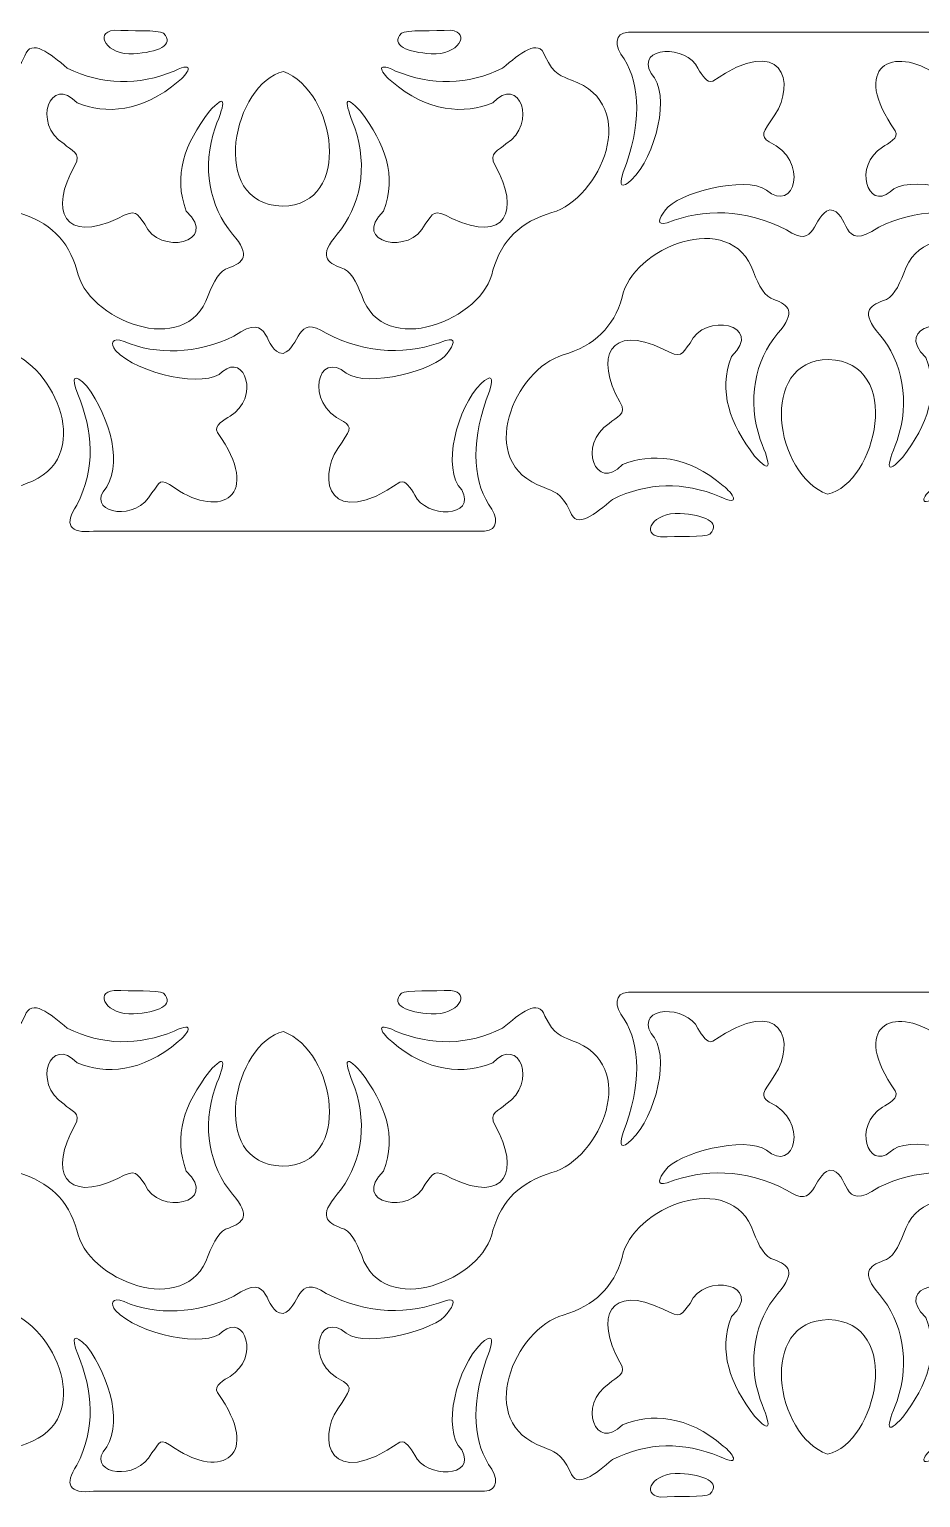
# Model space of a CAD drawing. Header units: centimetres. Extents: x -120 to 120, y -26 to 26.
# Drawn here: x -61.7 to -30.3, y -26 to 25.8 of the extents above; entities that cross this region are included whole.
import ezdxf

# ---------------------------------------------------------------- set-up
doc = ezdxf.new("R2010")
doc.units = ezdxf.units.CM
doc.header["$MEASUREMENT"] = 0
doc.layers.add('layer 1', color=7, linetype='Continuous')

msp = doc.modelspace()

# ---------------------------------------------------------------- linework, layer by layer
at = {"layer": 'layer 1', "color": 114, "lineweight": 9}
for points, knots in [([(-55.18462, 22.35795), (-55.65357, 20.98293), (-55.3795, 19.57407), (-54.56406, 18.61059), (-54.56406, 18.61059), (-53.90068, 17.83622), (-54.18764, 17.61468), (-54.70212, 17.41795), (-54.70212, 17.41795), (-55.01649, 17.34296), (-55.23466, 16.94011), (-55.42587, 16.44544), (-55.42587, 16.44544), (-56.1992, 14.16461), (-59.73791, 15.59529), (-60.05587, 17.34045), (-60.05587, 17.34045), (-60.36883, 18.40238), (-61.02373, 19.0413), (-62.13712, 19.37295), (-62.13712, 19.37295), (-63.82781, 19.85303), (-65.30756, 23.17257), (-62.82962, 24.03795), (-62.82962, 24.03795), (-62.47462, 24.20045), (-62.22302, 24.19825), (-61.89087, 24.89545), (-61.89087, 24.89545), (-61.6737, 25.54525), (-61.00566, 24.97764), (-60.39549, 24.46823), (-60.39549, 24.46823), (-59.15335, 23.85408), (-57.89585, 23.84476), (-56.62299, 24.36323), (-56.62299, 24.36323), (-55.81248, 24.7591), (-56.16735, 24.22945), (-56.48923, 23.99466), (-56.48923, 23.99466), (-57.7379, 22.90148), (-59.0654, 22.83167), (-60.04712, 23.24295), (-60.04712, 23.24295), (-60.98779, 24.24878), (-61.65588, 22.52313), (-60.51212, 21.79045), (-60.51212, 21.79045), (-60.28462, 21.55587), (-59.86259, 21.4916), (-60.13462, 21.03295), (-60.13462, 21.03295), (-61.04076, 19.44395), (-60.49962, 18.26295), (-58.60962, 19.16545), (-58.60962, 19.16545), (-57.93067, 19.53463), (-57.96212, 19.33295), (-57.66087, 18.9617), (-57.66087, 18.9617), (-57.1816, 17.8408), (-55.00776, 18.29615), (-56.19962, 19.42545), (-56.19962, 19.42545), (-56.67177, 20.67982), (-56.26117, 21.77849), (-55.38462, 22.94295), (-55.38462, 22.94295), (-54.7946, 23.57602), (-54.78894, 23.34285), (-55.18462, 22.35795)], [0, 0, 0, 0, 0.05263158, 0.05263158, 0.05263158, 0.05263158, 0.10526316, 0.10526316, 0.10526316, 0.10526316, 0.15789474, 0.15789474, 0.15789474, 0.15789474, 0.21052632, 0.21052632, 0.21052632, 0.21052632, 0.26315789, 0.26315789, 0.26315789, 0.26315789, 0.31578947, 0.31578947, 0.31578947, 0.31578947, 0.36842105, 0.36842105, 0.36842105, 0.36842105, 0.42105263, 0.42105263, 0.42105263, 0.42105263, 0.47368421, 0.47368421, 0.47368421, 0.47368421, 0.52631579, 0.52631579, 0.52631579, 0.52631579, 0.57894737, 0.57894737, 0.57894737, 0.57894737, 0.63157895, 0.63157895, 0.63157895, 0.63157895, 0.68421053, 0.68421053, 0.68421053, 0.68421053, 0.73684211, 0.73684211, 0.73684211, 0.73684211, 0.78947368, 0.78947368, 0.78947368, 0.78947368, 0.84210526, 0.84210526, 0.84210526, 0.84210526, 0.89473684, 0.89473684, 0.89473684, 0.89473684, 1, 1, 1, 1]), ([(-57.00302, 25.6994), (-56.58898, 25.27527), (-57.22157, 25.02263), (-58.05802, 24.97191), (-58.05802, 24.97191), (-59.00628, 24.91441), (-59.47068, 25.72049), (-58.74802, 25.8019), (-58.74802, 25.8019), (-58.16635, 25.76773), (-57.17808, 25.82344), (-57.00302, 25.6994)], [0, 0, 0, 0, 0.25, 0.25, 0.25, 0.25, 0.5, 0.5, 0.5, 0.5, 1, 1, 1, 1]), ([(-50.24964, 22.35795), (-49.78069, 20.98293), (-50.05476, 19.57407), (-50.8702, 18.61059), (-50.8702, 18.61059), (-51.53358, 17.83622), (-51.24662, 17.61468), (-50.73214, 17.41795), (-50.73214, 17.41795), (-50.41777, 17.34296), (-50.1996, 16.94011), (-50.00839, 16.44544), (-50.00839, 16.44544), (-49.23506, 14.16461), (-45.69635, 15.59529), (-45.37839, 17.34045), (-45.37839, 17.34045), (-45.06543, 18.40238), (-44.41053, 19.0413), (-43.29714, 19.37295), (-43.29714, 19.37295), (-41.60645, 19.85303), (-40.1267, 23.17257), (-42.60464, 24.03795), (-42.60464, 24.03795), (-42.95964, 24.20045), (-43.21124, 24.19825), (-43.54339, 24.89545), (-43.54339, 24.89545), (-43.76056, 25.54525), (-44.4286, 24.97764), (-45.03877, 24.46823), (-45.03877, 24.46823), (-46.28091, 23.85408), (-47.53841, 23.84476), (-48.81127, 24.36323), (-48.81127, 24.36323), (-49.62178, 24.7591), (-49.26691, 24.22945), (-48.94503, 23.99466), (-48.94503, 23.99466), (-47.69636, 22.90148), (-46.36886, 22.83167), (-45.38714, 23.24295), (-45.38714, 23.24295), (-44.44647, 24.24878), (-43.77838, 22.52313), (-44.92214, 21.79045), (-44.92214, 21.79045), (-45.14964, 21.55587), (-45.57167, 21.4916), (-45.29964, 21.03295), (-45.29964, 21.03295), (-44.3935, 19.44395), (-44.93464, 18.26295), (-46.82464, 19.16545), (-46.82464, 19.16545), (-47.50359, 19.53463), (-47.47214, 19.33295), (-47.77339, 18.9617), (-47.77339, 18.9617), (-48.25266, 17.8408), (-50.4265, 18.29615), (-49.23464, 19.42545), (-49.23464, 19.42545), (-48.76249, 20.67982), (-49.17309, 21.77849), (-50.04964, 22.94295), (-50.04964, 22.94295), (-50.63966, 23.57602), (-50.64532, 23.34285), (-50.24964, 22.35795)], [0, 0, 0, 0, 0.05263158, 0.05263158, 0.05263158, 0.05263158, 0.10526316, 0.10526316, 0.10526316, 0.10526316, 0.15789474, 0.15789474, 0.15789474, 0.15789474, 0.21052632, 0.21052632, 0.21052632, 0.21052632, 0.26315789, 0.26315789, 0.26315789, 0.26315789, 0.31578947, 0.31578947, 0.31578947, 0.31578947, 0.36842105, 0.36842105, 0.36842105, 0.36842105, 0.42105263, 0.42105263, 0.42105263, 0.42105263, 0.47368421, 0.47368421, 0.47368421, 0.47368421, 0.52631579, 0.52631579, 0.52631579, 0.52631579, 0.57894737, 0.57894737, 0.57894737, 0.57894737, 0.63157895, 0.63157895, 0.63157895, 0.63157895, 0.68421053, 0.68421053, 0.68421053, 0.68421053, 0.73684211, 0.73684211, 0.73684211, 0.73684211, 0.78947368, 0.78947368, 0.78947368, 0.78947368, 0.84210526, 0.84210526, 0.84210526, 0.84210526, 0.89473684, 0.89473684, 0.89473684, 0.89473684, 1, 1, 1, 1]), ([(-48.60823, 25.6994), (-49.02227, 25.27527), (-48.38968, 25.02263), (-47.55323, 24.97191), (-47.55323, 24.97191), (-46.60497, 24.91441), (-46.14057, 25.72049), (-46.86323, 25.8019), (-46.86323, 25.8019), (-47.4449, 25.76773), (-48.43317, 25.82344), (-48.60823, 25.6994)], [0, 0, 0, 0, 0.25, 0.25, 0.25, 0.25, 0.5, 0.5, 0.5, 0.5, 1, 1, 1, 1]), ([(-26.25246, 20.89765), (-26.00941, 20.26462), (-26.10877, 20.16231), (-26.57621, 20.6164), (-26.57621, 20.6164), (-27.38821, 21.7498), (-27.91306, 23.45821), (-27.14621, 24.3464), (-27.14621, 24.3464), (-26.67983, 25.10122), (-28.33046, 25.42082), (-28.86861, 24.38474), (-28.86861, 24.38474), (-29.18871, 24.0189), (-29.07251, 23.79685), (-29.69496, 24.2239), (-29.69496, 24.2239), (-31.27779, 25.30985), (-32.79326, 24.52014), (-31.18371, 22.25515), (-31.18371, 22.25515), (-31.01647, 22.00801), (-31.44872, 21.79889), (-31.63121, 21.6839), (-31.63121, 21.6839), (-32.68099, 21.0224), (-32.15589, 19.44549), (-31.36371, 20.1014), (-31.36371, 20.1014), (-30.81612, 20.71991), (-28.34285, 20.19201), (-27.59121, 19.3639), (-27.59121, 19.3639), (-27.395, 19.12112), (-27.44714, 18.86975), (-27.88871, 19.0464), (-27.88871, 19.0464), (-29.0383, 19.53083), (-30.44587, 19.48852), (-31.76621, 18.8589), (-31.76621, 18.8589), (-33.1455, 17.88502), (-32.75838, 19.44038), (-33.49621, 19.4639), (-33.49621, 19.4639), (-34.11643, 19.26731), (-33.95337, 18.02852), (-35.01871, 18.7564), (-35.01871, 18.7564), (-36.49902, 19.51768), (-37.94414, 19.51144), (-39.22621, 19.0139), (-39.22621, 19.0139), (-39.6375, 18.89683), (-39.52153, 19.15804), (-39.29371, 19.4639), (-39.29371, 19.4639), (-38.90452, 20.04909), (-36.47563, 20.69259), (-35.72371, 20.16265), (-35.72371, 20.16265), (-34.73752, 19.30676), (-34.19792, 21.21434), (-35.63121, 21.8614), (-35.63121, 21.8614), (-35.95384, 22.09148), (-35.87437, 22.15969), (-35.42746, 22.8239), (-35.42746, 22.8239), (-34.69696, 23.90958), (-35.12086, 25.7364), (-37.62121, 24.0064), (-37.62121, 24.0064), (-37.82668, 23.9228), (-37.98496, 24.20765), (-38.14871, 24.46015), (-38.14871, 24.46015), (-38.52074, 25.28972), (-40.34615, 25.26516), (-39.80121, 24.2739), (-39.80121, 24.2739), (-39.07188, 23.55834), (-39.64544, 21.33522), (-40.48621, 20.5289), (-40.48621, 20.5289), (-40.84315, 20.19603), (-40.94231, 20.28353), (-40.78371, 20.7914), (-40.78371, 20.7914), (-40.13318, 22.45944), (-40.16274, 23.85432), (-40.75121, 24.7889), (-40.75121, 24.7889), (-41.10413, 25.25212), (-41.10321, 25.69992), (-40.60121, 25.7364), (-40.60121, 25.7364), (-40.60121, 25.7364), (-26.81347, 25.7364), (-26.81347, 25.7364), (-26.81347, 25.7364), (-25.95216, 25.83345), (-25.76248, 25.49421), (-26.21871, 24.8214), (-26.21871, 24.8214), (-26.89485, 23.50933), (-26.79211, 22.20211), (-26.25246, 20.89765)], [0, 0, 0, 0, 0.03571429, 0.03571429, 0.03571429, 0.03571429, 0.07142857, 0.07142857, 0.07142857, 0.07142857, 0.10714286, 0.10714286, 0.10714286, 0.10714286, 0.14285714, 0.14285714, 0.14285714, 0.14285714, 0.17857143, 0.17857143, 0.17857143, 0.17857143, 0.21428571, 0.21428571, 0.21428571, 0.21428571, 0.25, 0.25, 0.25, 0.25, 0.28571429, 0.28571429, 0.28571429, 0.28571429, 0.32142857, 0.32142857, 0.32142857, 0.32142857, 0.35714286, 0.35714286, 0.35714286, 0.35714286, 0.39285714, 0.39285714, 0.39285714, 0.39285714, 0.42857143, 0.42857143, 0.42857143, 0.42857143, 0.46428571, 0.46428571, 0.46428571, 0.46428571, 0.5, 0.5, 0.5, 0.5, 0.53571429, 0.53571429, 0.53571429, 0.53571429, 0.57142857, 0.57142857, 0.57142857, 0.57142857, 0.60714286, 0.60714286, 0.60714286, 0.60714286, 0.64285714, 0.64285714, 0.64285714, 0.64285714, 0.67857143, 0.67857143, 0.67857143, 0.67857143, 0.71428571, 0.71428571, 0.71428571, 0.71428571, 0.75, 0.75, 0.75, 0.75, 0.78571429, 0.78571429, 0.78571429, 0.78571429, 0.82142857, 0.82142857, 0.82142857, 0.82142857, 0.85714286, 0.85714286, 0.85714286, 0.85714286, 0.89285714, 0.89285714, 0.89285714, 0.89285714, 0.92857143, 0.92857143, 0.92857143, 0.92857143, 1, 1, 1, 1]), ([(-52.77318, 24.34585), (-50.91049, 23.6657), (-50.30068, 19.62085), (-52.81068, 19.59836), (-52.81068, 19.59836), (-55.4815, 19.67965), (-54.51142, 23.958), (-52.77318, 24.34585)], [0, 0, 0, 0, 0.33333333, 0.33333333, 0.33333333, 0.33333333, 1, 1, 1, 1]), ([(-69.48822, 11.49115), (-69.01927, 12.86617), (-69.29334, 14.27503), (-70.10878, 15.23851), (-70.10878, 15.23851), (-70.77216, 16.01288), (-70.4852, 16.23442), (-69.97072, 16.43115), (-69.97072, 16.43115), (-69.65635, 16.50614), (-69.43818, 16.90899), (-69.24697, 17.40366), (-69.24697, 17.40366), (-68.47364, 19.68449), (-64.93493, 18.25381), (-64.61697, 16.50865), (-64.61697, 16.50865), (-64.30401, 15.44672), (-63.64911, 14.8078), (-62.53572, 14.47615), (-62.53572, 14.47615), (-60.84503, 13.99607), (-59.36528, 10.67653), (-61.84322, 9.81115), (-61.84322, 9.81115), (-62.19822, 9.64865), (-62.44982, 9.65085), (-62.78197, 8.95365), (-62.78197, 8.95365), (-62.99914, 8.30385), (-63.66718, 8.87146), (-64.27735, 9.38087), (-64.27735, 9.38087), (-65.51949, 9.99502), (-66.77699, 10.00434), (-68.04985, 9.48587), (-68.04985, 9.48587), (-68.86036, 9.09), (-68.50549, 9.61965), (-68.18361, 9.85444), (-68.18361, 9.85444), (-66.93494, 10.94762), (-65.60744, 11.01743), (-64.62572, 10.60615), (-64.62572, 10.60615), (-63.68505, 9.60032), (-63.01696, 11.32597), (-64.16072, 12.05865), (-64.16072, 12.05865), (-64.38822, 12.29323), (-64.81025, 12.3575), (-64.53822, 12.81615), (-64.53822, 12.81615), (-63.63208, 14.40515), (-64.17322, 15.58615), (-66.06322, 14.68365), (-66.06322, 14.68365), (-66.74217, 14.31447), (-66.71072, 14.51615), (-67.01197, 14.8874), (-67.01197, 14.8874), (-67.49124, 16.0083), (-69.66508, 15.55295), (-68.47322, 14.42365), (-68.47322, 14.42365), (-68.00107, 13.16928), (-68.41167, 12.07061), (-69.28822, 10.90615), (-69.28822, 10.90615), (-69.87824, 10.27308), (-69.8839, 10.50625), (-69.48822, 11.49115)], [0, 0, 0, 0, 0.05263158, 0.05263158, 0.05263158, 0.05263158, 0.10526316, 0.10526316, 0.10526316, 0.10526316, 0.15789474, 0.15789474, 0.15789474, 0.15789474, 0.21052632, 0.21052632, 0.21052632, 0.21052632, 0.26315789, 0.26315789, 0.26315789, 0.26315789, 0.31578947, 0.31578947, 0.31578947, 0.31578947, 0.36842105, 0.36842105, 0.36842105, 0.36842105, 0.42105263, 0.42105263, 0.42105263, 0.42105263, 0.47368421, 0.47368421, 0.47368421, 0.47368421, 0.52631579, 0.52631579, 0.52631579, 0.52631579, 0.57894737, 0.57894737, 0.57894737, 0.57894737, 0.63157895, 0.63157895, 0.63157895, 0.63157895, 0.68421053, 0.68421053, 0.68421053, 0.68421053, 0.73684211, 0.73684211, 0.73684211, 0.73684211, 0.78947368, 0.78947368, 0.78947368, 0.78947368, 0.84210526, 0.84210526, 0.84210526, 0.84210526, 0.89473684, 0.89473684, 0.89473684, 0.89473684, 1, 1, 1, 1]), ([(-35.946, 11.36415), (-36.41495, 12.73917), (-36.14088, 14.14803), (-35.32544, 15.11151), (-35.32544, 15.11151), (-34.66206, 15.88588), (-34.94902, 16.10742), (-35.4635, 16.30415), (-35.4635, 16.30415), (-35.77787, 16.37914), (-35.99604, 16.78199), (-36.18725, 17.27666), (-36.18725, 17.27666), (-36.96058, 19.55749), (-40.49929, 18.12681), (-40.81725, 16.38165), (-40.81725, 16.38165), (-41.13021, 15.31972), (-41.78511, 14.6808), (-42.8985, 14.34915), (-42.8985, 14.34915), (-44.58919, 13.86907), (-46.06894, 10.54953), (-43.591, 9.68415), (-43.591, 9.68415), (-43.236, 9.52165), (-42.9844, 9.52385), (-42.65225, 8.82665), (-42.65225, 8.82665), (-42.43508, 8.17685), (-41.76704, 8.74446), (-41.15687, 9.25387), (-41.15687, 9.25387), (-39.91473, 9.86802), (-38.65723, 9.87734), (-37.38437, 9.35887), (-37.38437, 9.35887), (-36.57386, 8.963), (-36.92873, 9.49265), (-37.25061, 9.72744), (-37.25061, 9.72744), (-38.49928, 10.82062), (-39.82678, 10.89043), (-40.8085, 10.47915), (-40.8085, 10.47915), (-41.74917, 9.47332), (-42.41726, 11.19897), (-41.2735, 11.93165), (-41.2735, 11.93165), (-41.046, 12.16623), (-40.62397, 12.2305), (-40.896, 12.68915), (-40.896, 12.68915), (-41.80214, 14.27815), (-41.261, 15.45915), (-39.371, 14.55665), (-39.371, 14.55665), (-38.69205, 14.18747), (-38.7235, 14.38915), (-38.42225, 14.7604), (-38.42225, 14.7604), (-37.94298, 15.8813), (-35.76914, 15.42595), (-36.961, 14.29665), (-36.961, 14.29665), (-37.43315, 13.04228), (-37.02255, 11.94361), (-36.146, 10.77915), (-36.146, 10.77915), (-35.55598, 10.14608), (-35.55032, 10.37925), (-35.946, 11.36415)], [0, 0, 0, 0, 0.05263158, 0.05263158, 0.05263158, 0.05263158, 0.10526316, 0.10526316, 0.10526316, 0.10526316, 0.15789474, 0.15789474, 0.15789474, 0.15789474, 0.21052632, 0.21052632, 0.21052632, 0.21052632, 0.26315789, 0.26315789, 0.26315789, 0.26315789, 0.31578947, 0.31578947, 0.31578947, 0.31578947, 0.36842105, 0.36842105, 0.36842105, 0.36842105, 0.42105263, 0.42105263, 0.42105263, 0.42105263, 0.47368421, 0.47368421, 0.47368421, 0.47368421, 0.52631579, 0.52631579, 0.52631579, 0.52631579, 0.57894737, 0.57894737, 0.57894737, 0.57894737, 0.63157895, 0.63157895, 0.63157895, 0.63157895, 0.68421053, 0.68421053, 0.68421053, 0.68421053, 0.73684211, 0.73684211, 0.73684211, 0.73684211, 0.78947368, 0.78947368, 0.78947368, 0.78947368, 0.84210526, 0.84210526, 0.84210526, 0.84210526, 0.89473684, 0.89473684, 0.89473684, 0.89473684, 1, 1, 1, 1]), ([(-31.11993, 11.32653), (-30.65098, 12.70155), (-30.92505, 14.11041), (-31.74049, 15.07389), (-31.74049, 15.07389), (-32.40387, 15.84826), (-32.11691, 16.0698), (-31.60243, 16.26653), (-31.60243, 16.26653), (-31.28806, 16.34152), (-31.06989, 16.74437), (-30.87868, 17.23904), (-30.87868, 17.23904), (-30.10535, 19.51987), (-26.56664, 18.08919), (-26.24868, 16.34403), (-26.24868, 16.34403), (-25.93572, 15.2821), (-25.28082, 14.64318), (-24.16743, 14.31153), (-24.16743, 14.31153), (-22.47674, 13.83145), (-20.99699, 10.51191), (-23.47493, 9.64653), (-23.47493, 9.64653), (-23.82993, 9.48403), (-24.08153, 9.48623), (-24.41368, 8.78903), (-24.41368, 8.78903), (-24.63085, 8.13923), (-25.29889, 8.70684), (-25.90906, 9.21625), (-25.90906, 9.21625), (-27.1512, 9.8304), (-28.4087, 9.83972), (-29.68156, 9.32125), (-29.68156, 9.32125), (-30.49207, 8.92538), (-30.1372, 9.45503), (-29.81532, 9.68982), (-29.81532, 9.68982), (-28.56665, 10.783), (-27.23915, 10.85281), (-26.25743, 10.44153), (-26.25743, 10.44153), (-25.31676, 9.4357), (-24.64867, 11.16135), (-25.79243, 11.89403), (-25.79243, 11.89403), (-26.01993, 12.12861), (-26.44196, 12.19288), (-26.16993, 12.65153), (-26.16993, 12.65153), (-25.26379, 14.24053), (-25.80493, 15.42153), (-27.69493, 14.51903), (-27.69493, 14.51903), (-28.37388, 14.14985), (-28.34243, 14.35153), (-28.64368, 14.72278), (-28.64368, 14.72278), (-29.12295, 15.84368), (-31.29679, 15.38833), (-30.10493, 14.25903), (-30.10493, 14.25903), (-29.63278, 13.00466), (-30.04338, 11.90599), (-30.91993, 10.74153), (-30.91993, 10.74153), (-31.50995, 10.10846), (-31.51561, 10.34163), (-31.11993, 11.32653)], [0, 0, 0, 0, 0.05263158, 0.05263158, 0.05263158, 0.05263158, 0.10526316, 0.10526316, 0.10526316, 0.10526316, 0.15789474, 0.15789474, 0.15789474, 0.15789474, 0.21052632, 0.21052632, 0.21052632, 0.21052632, 0.26315789, 0.26315789, 0.26315789, 0.26315789, 0.31578947, 0.31578947, 0.31578947, 0.31578947, 0.36842105, 0.36842105, 0.36842105, 0.36842105, 0.42105263, 0.42105263, 0.42105263, 0.42105263, 0.47368421, 0.47368421, 0.47368421, 0.47368421, 0.52631579, 0.52631579, 0.52631579, 0.52631579, 0.57894737, 0.57894737, 0.57894737, 0.57894737, 0.63157895, 0.63157895, 0.63157895, 0.63157895, 0.68421053, 0.68421053, 0.68421053, 0.68421053, 0.73684211, 0.73684211, 0.73684211, 0.73684211, 0.78947368, 0.78947368, 0.78947368, 0.78947368, 0.84210526, 0.84210526, 0.84210526, 0.84210526, 0.89473684, 0.89473684, 0.89473684, 0.89473684, 1, 1, 1, 1]), ([(-60.02898, 12.97065), (-60.27203, 13.60368), (-60.17267, 13.70599), (-59.70523, 13.2519), (-59.70523, 13.2519), (-58.89323, 12.1185), (-58.36838, 10.41009), (-59.13523, 9.5219), (-59.13523, 9.5219), (-59.60161, 8.76708), (-57.95098, 8.44748), (-57.41283, 9.48356), (-57.41283, 9.48356), (-57.09273, 9.8494), (-57.20893, 10.07145), (-56.58648, 9.6444), (-56.58648, 9.6444), (-55.00365, 8.55845), (-53.48818, 9.34816), (-55.09773, 11.61315), (-55.09773, 11.61315), (-55.26497, 11.86029), (-54.83272, 12.06941), (-54.65023, 12.1844), (-54.65023, 12.1844), (-53.60045, 12.8459), (-54.12555, 14.42281), (-54.91773, 13.7669), (-54.91773, 13.7669), (-55.46532, 13.14839), (-57.93859, 13.67629), (-58.69023, 14.5044), (-58.69023, 14.5044), (-58.88644, 14.74718), (-58.8343, 14.99855), (-58.39273, 14.8219), (-58.39273, 14.8219), (-57.24314, 14.33747), (-55.83557, 14.37978), (-54.51523, 15.0094), (-54.51523, 15.0094), (-53.13594, 15.98328), (-53.52306, 14.42792), (-52.78523, 14.4044), (-52.78523, 14.4044), (-52.16501, 14.60099), (-52.32807, 15.83978), (-51.26273, 15.1119), (-51.26273, 15.1119), (-49.78242, 14.35062), (-48.3373, 14.35686), (-47.05523, 14.8544), (-47.05523, 14.8544), (-46.64394, 14.97147), (-46.75991, 14.71026), (-46.98773, 14.4044), (-46.98773, 14.4044), (-47.37692, 13.81921), (-49.80581, 13.17571), (-50.55773, 13.70565), (-50.55773, 13.70565), (-51.54392, 14.56154), (-52.08352, 12.65396), (-50.65023, 12.0069), (-50.65023, 12.0069), (-50.3276, 11.77682), (-50.40707, 11.70861), (-50.85398, 11.0444), (-50.85398, 11.0444), (-51.58448, 9.95872), (-51.16058, 8.1319), (-48.66023, 9.8619), (-48.66023, 9.8619), (-48.45476, 9.9455), (-48.29648, 9.66065), (-48.13273, 9.40815), (-48.13273, 9.40815), (-47.7607, 8.57858), (-45.93529, 8.60314), (-46.48023, 9.5944), (-46.48023, 9.5944), (-47.20956, 10.30996), (-46.636, 12.53308), (-45.79523, 13.3394), (-45.79523, 13.3394), (-45.43829, 13.67227), (-45.33913, 13.58477), (-45.49773, 13.0769), (-45.49773, 13.0769), (-46.14826, 11.40886), (-46.1187, 10.01398), (-45.53023, 9.0794), (-45.53023, 9.0794), (-45.17731, 8.61618), (-45.17823, 8.16838), (-45.68023, 8.1319), (-45.68023, 8.1319), (-45.68023, 8.1319), (-59.46797, 8.1319), (-59.46797, 8.1319), (-59.46797, 8.1319), (-60.32928, 8.03485), (-60.51896, 8.37409), (-60.06273, 9.0469), (-60.06273, 9.0469), (-59.38659, 10.35897), (-59.48933, 11.66619), (-60.02898, 12.97065)], [0, 0, 0, 0, 0.03571429, 0.03571429, 0.03571429, 0.03571429, 0.07142857, 0.07142857, 0.07142857, 0.07142857, 0.10714286, 0.10714286, 0.10714286, 0.10714286, 0.14285714, 0.14285714, 0.14285714, 0.14285714, 0.17857143, 0.17857143, 0.17857143, 0.17857143, 0.21428571, 0.21428571, 0.21428571, 0.21428571, 0.25, 0.25, 0.25, 0.25, 0.28571429, 0.28571429, 0.28571429, 0.28571429, 0.32142857, 0.32142857, 0.32142857, 0.32142857, 0.35714286, 0.35714286, 0.35714286, 0.35714286, 0.39285714, 0.39285714, 0.39285714, 0.39285714, 0.42857143, 0.42857143, 0.42857143, 0.42857143, 0.46428571, 0.46428571, 0.46428571, 0.46428571, 0.5, 0.5, 0.5, 0.5, 0.53571429, 0.53571429, 0.53571429, 0.53571429, 0.57142857, 0.57142857, 0.57142857, 0.57142857, 0.60714286, 0.60714286, 0.60714286, 0.60714286, 0.64285714, 0.64285714, 0.64285714, 0.64285714, 0.67857143, 0.67857143, 0.67857143, 0.67857143, 0.71428571, 0.71428571, 0.71428571, 0.71428571, 0.75, 0.75, 0.75, 0.75, 0.78571429, 0.78571429, 0.78571429, 0.78571429, 0.82142857, 0.82142857, 0.82142857, 0.82142857, 0.85714286, 0.85714286, 0.85714286, 0.85714286, 0.89285714, 0.89285714, 0.89285714, 0.89285714, 0.92857143, 0.92857143, 0.92857143, 0.92857143, 1, 1, 1, 1]), ([(-33.5743, 9.43845), (-35.43699, 10.1186), (-36.0468, 14.16345), (-33.5368, 14.18594), (-33.5368, 14.18594), (-30.86598, 14.10465), (-31.83606, 9.8263), (-33.5743, 9.43845)], [0, 0, 0, 0, 0.33333333, 0.33333333, 0.33333333, 0.33333333, 1, 1, 1, 1]), ([(-37.72302, 8.0315), (-37.30898, 8.45563), (-37.94157, 8.70827), (-38.77802, 8.75899), (-38.77802, 8.75899), (-39.72628, 8.81649), (-40.19068, 8.01041), (-39.46802, 7.929), (-39.46802, 7.929), (-38.88635, 7.96317), (-37.89808, 7.90746), (-37.72302, 8.0315)], [0, 0, 0, 0, 0.25, 0.25, 0.25, 0.25, 0.5, 0.5, 0.5, 0.5, 1, 1, 1, 1])]:
    msp.add_open_spline(points, degree=3, knots=knots, dxfattribs=at)
at = {"layer": 'layer 1', "color": 177, "lineweight": 9}
for points, knots in [([(-57.00303, -8.16728), (-56.58899, -8.59141), (-57.22158, -8.84405), (-58.05803, -8.89477), (-58.05803, -8.89477), (-59.00629, -8.95227), (-59.47069, -8.14619), (-58.74803, -8.06478), (-58.74803, -8.06478), (-58.16636, -8.09895), (-57.17809, -8.04324), (-57.00303, -8.16728)], [0, 0, 0, 0, 0.25, 0.25, 0.25, 0.25, 0.5, 0.5, 0.5, 0.5, 1, 1, 1, 1]), ([(-48.60824, -8.16728), (-49.02228, -8.59141), (-48.38969, -8.84405), (-47.55324, -8.89477), (-47.55324, -8.89477), (-46.60498, -8.95227), (-46.14058, -8.14619), (-46.86324, -8.06478), (-46.86324, -8.06478), (-47.44491, -8.09895), (-48.43318, -8.04324), (-48.60824, -8.16728)], [0, 0, 0, 0, 0.25, 0.25, 0.25, 0.25, 0.5, 0.5, 0.5, 0.5, 1, 1, 1, 1]), ([(-26.25247, -12.96903), (-26.00942, -13.60206), (-26.10878, -13.70437), (-26.57622, -13.25028), (-26.57622, -13.25028), (-27.38822, -12.11688), (-27.91307, -10.40847), (-27.14622, -9.52028), (-27.14622, -9.52028), (-26.67984, -8.76546), (-28.33047, -8.44586), (-28.86862, -9.48194), (-28.86862, -9.48194), (-29.18872, -9.84778), (-29.07252, -10.06983), (-29.69497, -9.64278), (-29.69497, -9.64278), (-31.2778, -8.55683), (-32.79327, -9.34654), (-31.18372, -11.61153), (-31.18372, -11.61153), (-31.01648, -11.85867), (-31.44873, -12.06779), (-31.63122, -12.18278), (-31.63122, -12.18278), (-32.681, -12.84428), (-32.1559, -14.42119), (-31.36372, -13.76528), (-31.36372, -13.76528), (-30.81613, -13.14677), (-28.34286, -13.67467), (-27.59122, -14.50278), (-27.59122, -14.50278), (-27.39501, -14.74556), (-27.44715, -14.99693), (-27.88872, -14.82028), (-27.88872, -14.82028), (-29.03831, -14.33585), (-30.44588, -14.37816), (-31.76622, -15.00778), (-31.76622, -15.00778), (-33.14551, -15.98166), (-32.75839, -14.4263), (-33.49622, -14.40278), (-33.49622, -14.40278), (-34.11644, -14.59937), (-33.95338, -15.83816), (-35.01872, -15.11028), (-35.01872, -15.11028), (-36.49903, -14.349), (-37.94415, -14.35524), (-39.22622, -14.85278), (-39.22622, -14.85278), (-39.63751, -14.96985), (-39.52154, -14.70864), (-39.29372, -14.40278), (-39.29372, -14.40278), (-38.90453, -13.81759), (-36.47564, -13.17409), (-35.72372, -13.70403), (-35.72372, -13.70403), (-34.73753, -14.55992), (-34.19793, -12.65234), (-35.63122, -12.00528), (-35.63122, -12.00528), (-35.95385, -11.7752), (-35.87438, -11.70699), (-35.42747, -11.04278), (-35.42747, -11.04278), (-34.69697, -9.9571), (-35.12087, -8.13028), (-37.62122, -9.86028), (-37.62122, -9.86028), (-37.82669, -9.94388), (-37.98497, -9.65903), (-38.14872, -9.40653), (-38.14872, -9.40653), (-38.52075, -8.57696), (-40.34616, -8.60152), (-39.80122, -9.59278), (-39.80122, -9.59278), (-39.07189, -10.30834), (-39.64545, -12.53146), (-40.48622, -13.33778), (-40.48622, -13.33778), (-40.84316, -13.67065), (-40.94232, -13.58315), (-40.78372, -13.07528), (-40.78372, -13.07528), (-40.13319, -11.40724), (-40.16275, -10.01236), (-40.75122, -9.07778), (-40.75122, -9.07778), (-41.10414, -8.61456), (-41.10322, -8.16676), (-40.60122, -8.13028), (-40.60122, -8.13028), (-40.60122, -8.13028), (-26.81348, -8.13028), (-26.81348, -8.13028), (-26.81348, -8.13028), (-25.95217, -8.03323), (-25.76249, -8.37247), (-26.21872, -9.04528), (-26.21872, -9.04528), (-26.89486, -10.35735), (-26.79212, -11.66457), (-26.25247, -12.96903)], [0, 0, 0, 0, 0.03571429, 0.03571429, 0.03571429, 0.03571429, 0.07142857, 0.07142857, 0.07142857, 0.07142857, 0.10714286, 0.10714286, 0.10714286, 0.10714286, 0.14285714, 0.14285714, 0.14285714, 0.14285714, 0.17857143, 0.17857143, 0.17857143, 0.17857143, 0.21428571, 0.21428571, 0.21428571, 0.21428571, 0.25, 0.25, 0.25, 0.25, 0.28571429, 0.28571429, 0.28571429, 0.28571429, 0.32142857, 0.32142857, 0.32142857, 0.32142857, 0.35714286, 0.35714286, 0.35714286, 0.35714286, 0.39285714, 0.39285714, 0.39285714, 0.39285714, 0.42857143, 0.42857143, 0.42857143, 0.42857143, 0.46428571, 0.46428571, 0.46428571, 0.46428571, 0.5, 0.5, 0.5, 0.5, 0.53571429, 0.53571429, 0.53571429, 0.53571429, 0.57142857, 0.57142857, 0.57142857, 0.57142857, 0.60714286, 0.60714286, 0.60714286, 0.60714286, 0.64285714, 0.64285714, 0.64285714, 0.64285714, 0.67857143, 0.67857143, 0.67857143, 0.67857143, 0.71428571, 0.71428571, 0.71428571, 0.71428571, 0.75, 0.75, 0.75, 0.75, 0.78571429, 0.78571429, 0.78571429, 0.78571429, 0.82142857, 0.82142857, 0.82142857, 0.82142857, 0.85714286, 0.85714286, 0.85714286, 0.85714286, 0.89285714, 0.89285714, 0.89285714, 0.89285714, 0.92857143, 0.92857143, 0.92857143, 0.92857143, 1, 1, 1, 1]), ([(-55.18463, -11.50873), (-55.65358, -12.88375), (-55.37951, -14.29261), (-54.56407, -15.25609), (-54.56407, -15.25609), (-53.90069, -16.03046), (-54.18765, -16.252), (-54.70213, -16.44873), (-54.70213, -16.44873), (-55.0165, -16.52372), (-55.23467, -16.92657), (-55.42588, -17.42124), (-55.42588, -17.42124), (-56.19921, -19.70207), (-59.73792, -18.27139), (-60.05588, -16.52623), (-60.05588, -16.52623), (-60.36884, -15.4643), (-61.02374, -14.82538), (-62.13713, -14.49373), (-62.13713, -14.49373), (-63.82782, -14.01365), (-65.30757, -10.69411), (-62.82963, -9.82873), (-62.82963, -9.82873), (-62.47463, -9.66623), (-62.22303, -9.66843), (-61.89088, -8.97123), (-61.89088, -8.97123), (-61.67371, -8.32143), (-61.00567, -8.88904), (-60.3955, -9.39845), (-60.3955, -9.39845), (-59.15336, -10.0126), (-57.89586, -10.02192), (-56.623, -9.50345), (-56.623, -9.50345), (-55.81249, -9.10758), (-56.16736, -9.63723), (-56.48924, -9.87202), (-56.48924, -9.87202), (-57.73791, -10.9652), (-59.06541, -11.03501), (-60.04713, -10.62373), (-60.04713, -10.62373), (-60.9878, -9.6179), (-61.65589, -11.34355), (-60.51213, -12.07623), (-60.51213, -12.07623), (-60.28463, -12.31081), (-59.8626, -12.37508), (-60.13463, -12.83373), (-60.13463, -12.83373), (-61.04077, -14.42273), (-60.49963, -15.60373), (-58.60963, -14.70123), (-58.60963, -14.70123), (-57.93068, -14.33205), (-57.96213, -14.53373), (-57.66088, -14.90498), (-57.66088, -14.90498), (-57.18161, -16.02588), (-55.00777, -15.57053), (-56.19963, -14.44123), (-56.19963, -14.44123), (-56.67178, -13.18686), (-56.26118, -12.08819), (-55.38463, -10.92373), (-55.38463, -10.92373), (-54.79461, -10.29066), (-54.78895, -10.52383), (-55.18463, -11.50873)], [0, 0, 0, 0, 0.05263158, 0.05263158, 0.05263158, 0.05263158, 0.10526316, 0.10526316, 0.10526316, 0.10526316, 0.15789474, 0.15789474, 0.15789474, 0.15789474, 0.21052632, 0.21052632, 0.21052632, 0.21052632, 0.26315789, 0.26315789, 0.26315789, 0.26315789, 0.31578947, 0.31578947, 0.31578947, 0.31578947, 0.36842105, 0.36842105, 0.36842105, 0.36842105, 0.42105263, 0.42105263, 0.42105263, 0.42105263, 0.47368421, 0.47368421, 0.47368421, 0.47368421, 0.52631579, 0.52631579, 0.52631579, 0.52631579, 0.57894737, 0.57894737, 0.57894737, 0.57894737, 0.63157895, 0.63157895, 0.63157895, 0.63157895, 0.68421053, 0.68421053, 0.68421053, 0.68421053, 0.73684211, 0.73684211, 0.73684211, 0.73684211, 0.78947368, 0.78947368, 0.78947368, 0.78947368, 0.84210526, 0.84210526, 0.84210526, 0.84210526, 0.89473684, 0.89473684, 0.89473684, 0.89473684, 1, 1, 1, 1]), ([(-50.24965, -11.50873), (-49.7807, -12.88375), (-50.05477, -14.29261), (-50.87021, -15.25609), (-50.87021, -15.25609), (-51.53359, -16.03046), (-51.24663, -16.252), (-50.73215, -16.44873), (-50.73215, -16.44873), (-50.41778, -16.52372), (-50.19961, -16.92657), (-50.0084, -17.42124), (-50.0084, -17.42124), (-49.23507, -19.70207), (-45.69636, -18.27139), (-45.3784, -16.52623), (-45.3784, -16.52623), (-45.06544, -15.4643), (-44.41054, -14.82538), (-43.29715, -14.49373), (-43.29715, -14.49373), (-41.60646, -14.01365), (-40.12671, -10.69411), (-42.60465, -9.82873), (-42.60465, -9.82873), (-42.95965, -9.66623), (-43.21125, -9.66843), (-43.5434, -8.97123), (-43.5434, -8.97123), (-43.76057, -8.32143), (-44.42861, -8.88904), (-45.03878, -9.39845), (-45.03878, -9.39845), (-46.28092, -10.0126), (-47.53842, -10.02192), (-48.81128, -9.50345), (-48.81128, -9.50345), (-49.62179, -9.10758), (-49.26692, -9.63723), (-48.94504, -9.87202), (-48.94504, -9.87202), (-47.69637, -10.9652), (-46.36887, -11.03501), (-45.38715, -10.62373), (-45.38715, -10.62373), (-44.44648, -9.6179), (-43.77839, -11.34355), (-44.92215, -12.07623), (-44.92215, -12.07623), (-45.14965, -12.31081), (-45.57168, -12.37508), (-45.29965, -12.83373), (-45.29965, -12.83373), (-44.39351, -14.42273), (-44.93465, -15.60373), (-46.82465, -14.70123), (-46.82465, -14.70123), (-47.5036, -14.33205), (-47.47215, -14.53373), (-47.7734, -14.90498), (-47.7734, -14.90498), (-48.25267, -16.02588), (-50.42651, -15.57053), (-49.23465, -14.44123), (-49.23465, -14.44123), (-48.7625, -13.18686), (-49.1731, -12.08819), (-50.04965, -10.92373), (-50.04965, -10.92373), (-50.63967, -10.29066), (-50.64533, -10.52383), (-50.24965, -11.50873)], [0, 0, 0, 0, 0.05263158, 0.05263158, 0.05263158, 0.05263158, 0.10526316, 0.10526316, 0.10526316, 0.10526316, 0.15789474, 0.15789474, 0.15789474, 0.15789474, 0.21052632, 0.21052632, 0.21052632, 0.21052632, 0.26315789, 0.26315789, 0.26315789, 0.26315789, 0.31578947, 0.31578947, 0.31578947, 0.31578947, 0.36842105, 0.36842105, 0.36842105, 0.36842105, 0.42105263, 0.42105263, 0.42105263, 0.42105263, 0.47368421, 0.47368421, 0.47368421, 0.47368421, 0.52631579, 0.52631579, 0.52631579, 0.52631579, 0.57894737, 0.57894737, 0.57894737, 0.57894737, 0.63157895, 0.63157895, 0.63157895, 0.63157895, 0.68421053, 0.68421053, 0.68421053, 0.68421053, 0.73684211, 0.73684211, 0.73684211, 0.73684211, 0.78947368, 0.78947368, 0.78947368, 0.78947368, 0.84210526, 0.84210526, 0.84210526, 0.84210526, 0.89473684, 0.89473684, 0.89473684, 0.89473684, 1, 1, 1, 1]), ([(-52.77319, -9.52083), (-50.9105, -10.20098), (-50.30069, -14.24583), (-52.81069, -14.26832), (-52.81069, -14.26832), (-55.48151, -14.18703), (-54.51143, -9.90868), (-52.77319, -9.52083)], [0, 0, 0, 0, 0.33333333, 0.33333333, 0.33333333, 0.33333333, 1, 1, 1, 1]), ([(-69.48823, -22.37553), (-69.01928, -21.00051), (-69.29335, -19.59165), (-70.10879, -18.62817), (-70.10879, -18.62817), (-70.77217, -17.8538), (-70.48521, -17.63226), (-69.97073, -17.43553), (-69.97073, -17.43553), (-69.65636, -17.36054), (-69.43819, -16.95769), (-69.24698, -16.46302), (-69.24698, -16.46302), (-68.47365, -14.18219), (-64.93494, -15.61287), (-64.61698, -17.35803), (-64.61698, -17.35803), (-64.30402, -18.41996), (-63.64912, -19.05888), (-62.53573, -19.39053), (-62.53573, -19.39053), (-60.84504, -19.87061), (-59.36529, -23.19015), (-61.84323, -24.05553), (-61.84323, -24.05553), (-62.19823, -24.21803), (-62.44983, -24.21583), (-62.78198, -24.91303), (-62.78198, -24.91303), (-62.99915, -25.56283), (-63.66719, -24.99522), (-64.27736, -24.48581), (-64.27736, -24.48581), (-65.5195, -23.87166), (-66.777, -23.86234), (-68.04986, -24.38081), (-68.04986, -24.38081), (-68.86037, -24.77668), (-68.5055, -24.24703), (-68.18362, -24.01224), (-68.18362, -24.01224), (-66.93495, -22.91906), (-65.60745, -22.84925), (-64.62573, -23.26053), (-64.62573, -23.26053), (-63.68506, -24.26636), (-63.01697, -22.54071), (-64.16073, -21.80803), (-64.16073, -21.80803), (-64.38823, -21.57345), (-64.81026, -21.50918), (-64.53823, -21.05053), (-64.53823, -21.05053), (-63.63209, -19.46153), (-64.17323, -18.28053), (-66.06323, -19.18303), (-66.06323, -19.18303), (-66.74218, -19.55221), (-66.71073, -19.35053), (-67.01198, -18.97928), (-67.01198, -18.97928), (-67.49125, -17.85838), (-69.66509, -18.31373), (-68.47323, -19.44303), (-68.47323, -19.44303), (-68.00108, -20.6974), (-68.41168, -21.79607), (-69.28823, -22.96053), (-69.28823, -22.96053), (-69.87825, -23.5936), (-69.88391, -23.36043), (-69.48823, -22.37553)], [0, 0, 0, 0, 0.05263158, 0.05263158, 0.05263158, 0.05263158, 0.10526316, 0.10526316, 0.10526316, 0.10526316, 0.15789474, 0.15789474, 0.15789474, 0.15789474, 0.21052632, 0.21052632, 0.21052632, 0.21052632, 0.26315789, 0.26315789, 0.26315789, 0.26315789, 0.31578947, 0.31578947, 0.31578947, 0.31578947, 0.36842105, 0.36842105, 0.36842105, 0.36842105, 0.42105263, 0.42105263, 0.42105263, 0.42105263, 0.47368421, 0.47368421, 0.47368421, 0.47368421, 0.52631579, 0.52631579, 0.52631579, 0.52631579, 0.57894737, 0.57894737, 0.57894737, 0.57894737, 0.63157895, 0.63157895, 0.63157895, 0.63157895, 0.68421053, 0.68421053, 0.68421053, 0.68421053, 0.73684211, 0.73684211, 0.73684211, 0.73684211, 0.78947368, 0.78947368, 0.78947368, 0.78947368, 0.84210526, 0.84210526, 0.84210526, 0.84210526, 0.89473684, 0.89473684, 0.89473684, 0.89473684, 1, 1, 1, 1]), ([(-35.94601, -22.50253), (-36.41496, -21.12751), (-36.14089, -19.71865), (-35.32545, -18.75517), (-35.32545, -18.75517), (-34.66207, -17.9808), (-34.94903, -17.75926), (-35.46351, -17.56253), (-35.46351, -17.56253), (-35.77788, -17.48754), (-35.99605, -17.08469), (-36.18726, -16.59002), (-36.18726, -16.59002), (-36.96059, -14.30919), (-40.4993, -15.73987), (-40.81726, -17.48503), (-40.81726, -17.48503), (-41.13022, -18.54696), (-41.78512, -19.18588), (-42.89851, -19.51753), (-42.89851, -19.51753), (-44.5892, -19.99761), (-46.06895, -23.31715), (-43.59101, -24.18253), (-43.59101, -24.18253), (-43.23601, -24.34503), (-42.98441, -24.34283), (-42.65226, -25.04003), (-42.65226, -25.04003), (-42.43509, -25.68983), (-41.76705, -25.12222), (-41.15688, -24.61281), (-41.15688, -24.61281), (-39.91474, -23.99866), (-38.65724, -23.98934), (-37.38438, -24.50781), (-37.38438, -24.50781), (-36.57387, -24.90368), (-36.92874, -24.37403), (-37.25062, -24.13924), (-37.25062, -24.13924), (-38.49929, -23.04606), (-39.82679, -22.97625), (-40.80851, -23.38753), (-40.80851, -23.38753), (-41.74918, -24.39336), (-42.41727, -22.66771), (-41.27351, -21.93503), (-41.27351, -21.93503), (-41.04601, -21.70045), (-40.62398, -21.63618), (-40.89601, -21.17753), (-40.89601, -21.17753), (-41.80215, -19.58853), (-41.26101, -18.40753), (-39.37101, -19.31003), (-39.37101, -19.31003), (-38.69206, -19.67921), (-38.72351, -19.47753), (-38.42226, -19.10628), (-38.42226, -19.10628), (-37.94299, -17.98538), (-35.76915, -18.44073), (-36.96101, -19.57003), (-36.96101, -19.57003), (-37.43316, -20.8244), (-37.02256, -21.92307), (-36.14601, -23.08753), (-36.14601, -23.08753), (-35.55599, -23.7206), (-35.55033, -23.48743), (-35.94601, -22.50253)], [0, 0, 0, 0, 0.05263158, 0.05263158, 0.05263158, 0.05263158, 0.10526316, 0.10526316, 0.10526316, 0.10526316, 0.15789474, 0.15789474, 0.15789474, 0.15789474, 0.21052632, 0.21052632, 0.21052632, 0.21052632, 0.26315789, 0.26315789, 0.26315789, 0.26315789, 0.31578947, 0.31578947, 0.31578947, 0.31578947, 0.36842105, 0.36842105, 0.36842105, 0.36842105, 0.42105263, 0.42105263, 0.42105263, 0.42105263, 0.47368421, 0.47368421, 0.47368421, 0.47368421, 0.52631579, 0.52631579, 0.52631579, 0.52631579, 0.57894737, 0.57894737, 0.57894737, 0.57894737, 0.63157895, 0.63157895, 0.63157895, 0.63157895, 0.68421053, 0.68421053, 0.68421053, 0.68421053, 0.73684211, 0.73684211, 0.73684211, 0.73684211, 0.78947368, 0.78947368, 0.78947368, 0.78947368, 0.84210526, 0.84210526, 0.84210526, 0.84210526, 0.89473684, 0.89473684, 0.89473684, 0.89473684, 1, 1, 1, 1]), ([(-31.11994, -22.54015), (-30.65099, -21.16513), (-30.92506, -19.75627), (-31.7405, -18.79279), (-31.7405, -18.79279), (-32.40388, -18.01842), (-32.11692, -17.79688), (-31.60244, -17.60015), (-31.60244, -17.60015), (-31.28807, -17.52516), (-31.0699, -17.12231), (-30.87869, -16.62764), (-30.87869, -16.62764), (-30.10536, -14.34681), (-26.56665, -15.77749), (-26.24869, -17.52265), (-26.24869, -17.52265), (-25.93573, -18.58458), (-25.28083, -19.2235), (-24.16744, -19.55515), (-24.16744, -19.55515), (-22.47675, -20.03523), (-20.997, -23.35477), (-23.47494, -24.22015), (-23.47494, -24.22015), (-23.82994, -24.38265), (-24.08154, -24.38045), (-24.41369, -25.07765), (-24.41369, -25.07765), (-24.63086, -25.72745), (-25.2989, -25.15984), (-25.90907, -24.65043), (-25.90907, -24.65043), (-27.15121, -24.03628), (-28.40871, -24.02696), (-29.68157, -24.54543), (-29.68157, -24.54543), (-30.49208, -24.9413), (-30.13721, -24.41165), (-29.81533, -24.17686), (-29.81533, -24.17686), (-28.56666, -23.08368), (-27.23916, -23.01387), (-26.25744, -23.42515), (-26.25744, -23.42515), (-25.31677, -24.43098), (-24.64868, -22.70533), (-25.79244, -21.97265), (-25.79244, -21.97265), (-26.01994, -21.73807), (-26.44197, -21.6738), (-26.16994, -21.21515), (-26.16994, -21.21515), (-25.2638, -19.62615), (-25.80494, -18.44515), (-27.69494, -19.34765), (-27.69494, -19.34765), (-28.37389, -19.71683), (-28.34244, -19.51515), (-28.64369, -19.1439), (-28.64369, -19.1439), (-29.12296, -18.023), (-31.2968, -18.47835), (-30.10494, -19.60765), (-30.10494, -19.60765), (-29.63279, -20.86202), (-30.04339, -21.96069), (-30.91994, -23.12515), (-30.91994, -23.12515), (-31.50996, -23.75822), (-31.51562, -23.52505), (-31.11994, -22.54015)], [0, 0, 0, 0, 0.05263158, 0.05263158, 0.05263158, 0.05263158, 0.10526316, 0.10526316, 0.10526316, 0.10526316, 0.15789474, 0.15789474, 0.15789474, 0.15789474, 0.21052632, 0.21052632, 0.21052632, 0.21052632, 0.26315789, 0.26315789, 0.26315789, 0.26315789, 0.31578947, 0.31578947, 0.31578947, 0.31578947, 0.36842105, 0.36842105, 0.36842105, 0.36842105, 0.42105263, 0.42105263, 0.42105263, 0.42105263, 0.47368421, 0.47368421, 0.47368421, 0.47368421, 0.52631579, 0.52631579, 0.52631579, 0.52631579, 0.57894737, 0.57894737, 0.57894737, 0.57894737, 0.63157895, 0.63157895, 0.63157895, 0.63157895, 0.68421053, 0.68421053, 0.68421053, 0.68421053, 0.73684211, 0.73684211, 0.73684211, 0.73684211, 0.78947368, 0.78947368, 0.78947368, 0.78947368, 0.84210526, 0.84210526, 0.84210526, 0.84210526, 0.89473684, 0.89473684, 0.89473684, 0.89473684, 1, 1, 1, 1]), ([(-60.02899, -20.89603), (-60.27204, -20.263), (-60.17268, -20.16069), (-59.70524, -20.61478), (-59.70524, -20.61478), (-58.89324, -21.74818), (-58.36839, -23.45659), (-59.13524, -24.34478), (-59.13524, -24.34478), (-59.60162, -25.0996), (-57.95099, -25.4192), (-57.41284, -24.38312), (-57.41284, -24.38312), (-57.09274, -24.01728), (-57.20894, -23.79523), (-56.58649, -24.22228), (-56.58649, -24.22228), (-55.00366, -25.30823), (-53.48819, -24.51852), (-55.09774, -22.25353), (-55.09774, -22.25353), (-55.26498, -22.00639), (-54.83273, -21.79727), (-54.65024, -21.68228), (-54.65024, -21.68228), (-53.60046, -21.02078), (-54.12556, -19.44387), (-54.91774, -20.09978), (-54.91774, -20.09978), (-55.46533, -20.71829), (-57.9386, -20.19039), (-58.69024, -19.36228), (-58.69024, -19.36228), (-58.88645, -19.1195), (-58.83431, -18.86813), (-58.39274, -19.04478), (-58.39274, -19.04478), (-57.24315, -19.52921), (-55.83558, -19.4869), (-54.51524, -18.85728), (-54.51524, -18.85728), (-53.13595, -17.8834), (-53.52307, -19.43876), (-52.78524, -19.46228), (-52.78524, -19.46228), (-52.16502, -19.26569), (-52.32808, -18.0269), (-51.26274, -18.75478), (-51.26274, -18.75478), (-49.78243, -19.51606), (-48.33731, -19.50982), (-47.05524, -19.01228), (-47.05524, -19.01228), (-46.64395, -18.89521), (-46.75992, -19.15642), (-46.98774, -19.46228), (-46.98774, -19.46228), (-47.37693, -20.04747), (-49.80582, -20.69097), (-50.55774, -20.16103), (-50.55774, -20.16103), (-51.54393, -19.30514), (-52.08353, -21.21272), (-50.65024, -21.85978), (-50.65024, -21.85978), (-50.32761, -22.08986), (-50.40708, -22.15807), (-50.85399, -22.82228), (-50.85399, -22.82228), (-51.58449, -23.90796), (-51.16059, -25.73478), (-48.66024, -24.00478), (-48.66024, -24.00478), (-48.45477, -23.92118), (-48.29649, -24.20603), (-48.13274, -24.45853), (-48.13274, -24.45853), (-47.76071, -25.2881), (-45.9353, -25.26354), (-46.48024, -24.27228), (-46.48024, -24.27228), (-47.20957, -23.55672), (-46.63601, -21.3336), (-45.79524, -20.52728), (-45.79524, -20.52728), (-45.4383, -20.19441), (-45.33914, -20.28191), (-45.49774, -20.78978), (-45.49774, -20.78978), (-46.14827, -22.45782), (-46.11871, -23.8527), (-45.53024, -24.78728), (-45.53024, -24.78728), (-45.17732, -25.2505), (-45.17824, -25.6983), (-45.68024, -25.73478), (-45.68024, -25.73478), (-45.68024, -25.73478), (-59.46798, -25.73478), (-59.46798, -25.73478), (-59.46798, -25.73478), (-60.32929, -25.83183), (-60.51897, -25.49259), (-60.06274, -24.81978), (-60.06274, -24.81978), (-59.3866, -23.50771), (-59.48934, -22.20049), (-60.02899, -20.89603)], [0, 0, 0, 0, 0.03571429, 0.03571429, 0.03571429, 0.03571429, 0.07142857, 0.07142857, 0.07142857, 0.07142857, 0.10714286, 0.10714286, 0.10714286, 0.10714286, 0.14285714, 0.14285714, 0.14285714, 0.14285714, 0.17857143, 0.17857143, 0.17857143, 0.17857143, 0.21428571, 0.21428571, 0.21428571, 0.21428571, 0.25, 0.25, 0.25, 0.25, 0.28571429, 0.28571429, 0.28571429, 0.28571429, 0.32142857, 0.32142857, 0.32142857, 0.32142857, 0.35714286, 0.35714286, 0.35714286, 0.35714286, 0.39285714, 0.39285714, 0.39285714, 0.39285714, 0.42857143, 0.42857143, 0.42857143, 0.42857143, 0.46428571, 0.46428571, 0.46428571, 0.46428571, 0.5, 0.5, 0.5, 0.5, 0.53571429, 0.53571429, 0.53571429, 0.53571429, 0.57142857, 0.57142857, 0.57142857, 0.57142857, 0.60714286, 0.60714286, 0.60714286, 0.60714286, 0.64285714, 0.64285714, 0.64285714, 0.64285714, 0.67857143, 0.67857143, 0.67857143, 0.67857143, 0.71428571, 0.71428571, 0.71428571, 0.71428571, 0.75, 0.75, 0.75, 0.75, 0.78571429, 0.78571429, 0.78571429, 0.78571429, 0.82142857, 0.82142857, 0.82142857, 0.82142857, 0.85714286, 0.85714286, 0.85714286, 0.85714286, 0.89285714, 0.89285714, 0.89285714, 0.89285714, 0.92857143, 0.92857143, 0.92857143, 0.92857143, 1, 1, 1, 1]), ([(-33.57431, -24.42823), (-35.437, -23.74808), (-36.04681, -19.70323), (-33.53681, -19.68074), (-33.53681, -19.68074), (-30.86599, -19.76203), (-31.83607, -24.04038), (-33.57431, -24.42823)], [0, 0, 0, 0, 0.33333333, 0.33333333, 0.33333333, 0.33333333, 1, 1, 1, 1]), ([(-37.72303, -25.83518), (-37.30899, -25.41105), (-37.94158, -25.15841), (-38.77803, -25.10769), (-38.77803, -25.10769), (-39.72629, -25.05019), (-40.19069, -25.85627), (-39.46803, -25.93768), (-39.46803, -25.93768), (-38.88636, -25.90351), (-37.89809, -25.95922), (-37.72303, -25.83518)], [0, 0, 0, 0, 0.25, 0.25, 0.25, 0.25, 0.5, 0.5, 0.5, 0.5, 1, 1, 1, 1])]:
    msp.add_open_spline(points, degree=3, knots=knots, dxfattribs=at)

doc.saveas('drawing.dxf')
